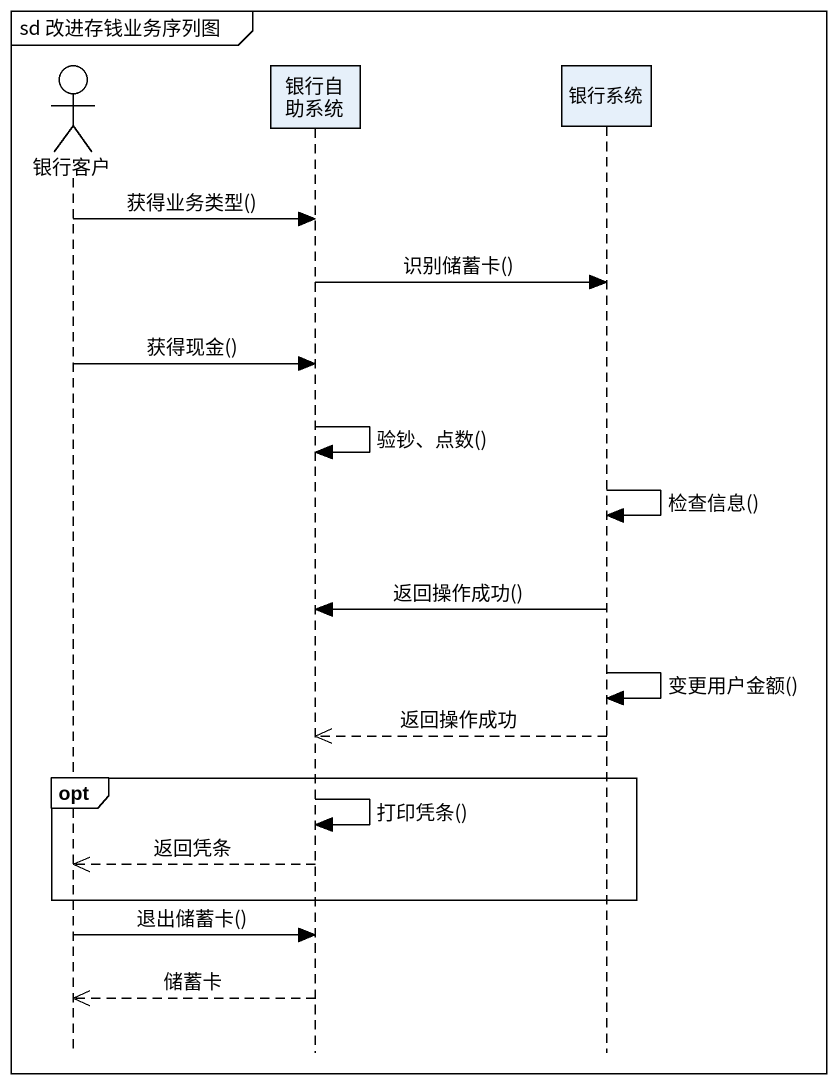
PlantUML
@startuml
mainframe sd 改进存钱业务序列图
hide footbox
actor 银行客户
participant 银行自助系统
participant 银行系统

银行客户 -> 银行自助系统 : 获得业务类型()
银行自助系统 -> 银行系统 : 识别储蓄卡()
银行客户 -> 银行自助系统 : 获得现金()
银行自助系统 -> 银行自助系统 : 验钞、点数()
银行系统 -> 银行系统 : 检查信息()
银行系统 -> 银行自助系统 : 返回操作成功()
银行系统 -> 银行系统 : 变更用户金额()
银行系统 -->> 银行自助系统 : 返回操作成功
opt
  银行自助系统 -> 银行自助系统 : 打印凭条()
  银行自助系统 -->> 银行客户 : 返回凭条
end
银行客户 -> 银行自助系统 : 退出储蓄卡()
银行自助系统 -->> 银行客户 : 储蓄卡
@enduml
